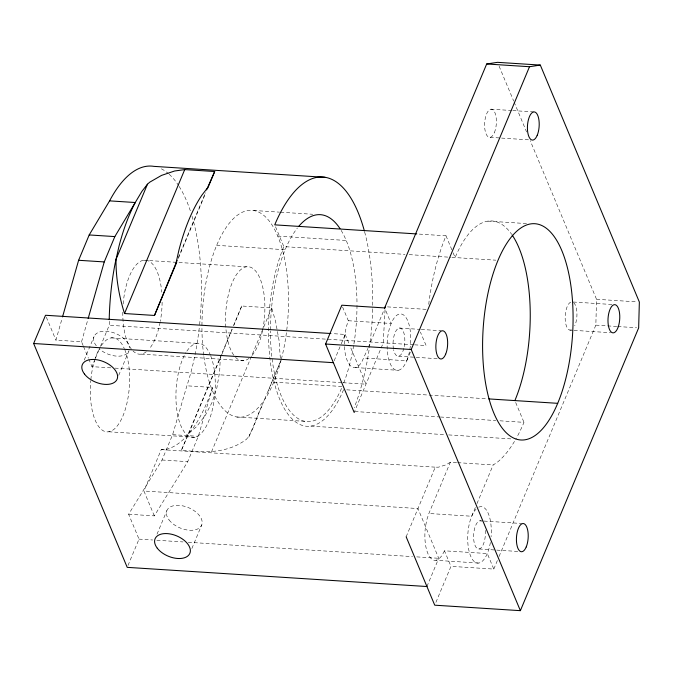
<?xml version="1.0" encoding="UTF-8"?>
<svg xmlns="http://www.w3.org/2000/svg" width="673" height="673" viewBox="0 0 673 673"><rect width="100%" height="100%" fill="white"/><g stroke="black" fill="none" stroke-linecap="round" stroke-linejoin="round"><path stroke-width="0.5" stroke-dasharray="3.37 2.52" d="M499.055 556.504L595.841 325.135L596.53 299.292L530.24 140.674M221.03 356.396L220.248 358.288L219.684 371.647L216.883 387.732L212.071 402.395L205.315 415.384L196.752 426.463L188.81 433.437L181.533 449.943C203.667 453.114 227.726 453.484 246.453 439.301C254.201 429.879 256.337 416.41 262.125 405.6M268.207 391.021L280.187 362.116L280.313 359.214M385.04 309.765L383.248 342.894L354.166 412.423M428.751 304.339L429.08 301.252A141.364 58.433 -86.3 0 1 446.006 235.811L416.772 233.935M83.149 345.611L81.551 341.783L55.926 340.143L62.244 317.9M81.551 341.783L87.869 319.54M127.996 565.471L139.025 539.115L128.627 514.239L162.033 460.004L172.633 434.665L186.884 385.814A141.364 58.433 -86.3 0 0 199.368 326.901M128.627 514.239L154.319 515.888L187.725 461.644L198.316 436.314L212.575 387.463L186.884 385.814M342.582 307.023L348.32 320.735L346.292 326.859L344.929 333.825L344.34 341.177A28.274 11.685 -86.3 0 0 358.44 366.137L361.351 362.89L367.963 348.37M456.614 462.603L450.346 462.2L428.886 513.499L426.859 519.615L425.496 526.589A28.274 11.685 -86.3 0 0 435.927 560.323L478.747 563.057M280.355 358.246L279.009 340.151L275.602 321.509L271.715 307.923L241.742 306.005L233.699 325.614M232.151 329.391L221.812 354.494M84.243 360.063L94.094 336.534M110.776 367.853L91.949 366.65L95.162 358.953M95.566 357.994L99.999 347.403M100.403 346.444L109.253 325.269L109.253 319.625M118.717 375.341L128.955 350.869A18.844 10.995 22.7 0 1 99.293 348.967M178.404 257.389L205.004 193.799M178.328 258.457L205.812 192.764M154.319 515.888L143.921 491.012L161.234 449.631L164.38 449.648A141.364 58.433 -86.3 0 0 187.203 435.507L194.329 426.312A141.364 58.433 -86.3 0 0 212.575 387.463M181.533 449.943L232.042 329.19M233.657 325.328L241.742 306.005M188.81 433.437L220.248 358.288M157.019 534.169L166.862 510.639M211.499 451.861L271.715 307.923M191.881 548.503L201.723 524.974M248.749 437.273L280.187 362.116M334.161 360.795L340.866 344.769M341.261 343.827L345.19 334.439L331.57 333.564M368.367 347.403L384.157 309.647M410.345 352.156L406.728 360.787L363.908 358.044M406.147 536.785L435.271 467.163L438.417 467.18L446.132 464.807L450.346 462.2M426.934 586.528L438.746 558.287L417.958 508.544L143.921 491.012M475.348 507.526L471.706 516.241L428.886 513.499M476.964 503.656L493.166 464.934L496.607 462.805A141.364 58.433 -86.3 0 0 516.368 438.123M435.919 602.343L450.977 566.355L444.474 550.808L487.294 553.543L493.797 569.089L450.977 566.355M493.797 569.089L497.44 560.382M444.474 550.808L441.917 555.654L439.006 558.901L435.927 560.323M413.567 344.761L109.253 325.269M414.61 344.828L426.11 345.535L420.389 332.016M490.861 109.177L511.749 110.515M512.792 110.582L533.681 111.92M490.112 137.351L500.552 138.015M501.595 138.083L528.751 139.824M487.875 221.106L526.513 223.579M253.586 210.489L279.531 212.146M280.574 212.214L312.752 214.275M277.697 236.08L346.208 240.463M275.526 226.742L283.838 246.612L404.978 254.36M409.159 254.63L450.927 257.305M451.97 257.372L495.833 260.173M216.622 245.342L285.133 249.725M143.702 260.224L246.469 266.794M596.53 299.292L637.264 301.891M573.261 302.017L612.943 304.558M387.463 306.88L426.102 309.353M595.841 325.135L616.729 326.472M617.772 326.54L636.574 327.743M569.888 330.098L573.026 330.3M574.069 330.367L610.621 332.706M348.32 320.735L391.139 323.477L385.402 309.765M393.486 349.169A14.133 5.847 -86.3 0 1 399.308 328.045L420.196 329.383M421.239 329.45L441.084 330.721M398.559 356.219L437.198 358.684M111.213 337.88L196.853 343.365M355.361 367.559L398.18 370.301M141.195 354.116L243.963 360.686M114.957 368.123L341.926 382.643M342.969 382.71L365.977 384.182L350.406 346.923M273.802 382.138L342.313 386.521A103.667 42.853 -86.3 0 1 295.834 417.016A103.667 42.853 -86.3 0 1 270.445 330.897M346.746 389.827L487.732 398.853M354.797 411.531L439.385 416.94M440.428 417.008L495.782 420.549M499.955 420.81L523.981 422.35A141.364 58.433 -86.3 0 1 516.872 437.223M236.846 416.991L305.349 421.374M310.842 426.102L444.517 434.649M448.689 434.918L511.354 438.922M172.633 434.665L198.316 436.314M108.715 431.772L194.346 437.257M457.657 462.662L493.166 464.934M161.234 449.631L435.271 467.163M162.033 460.004L187.725 461.644M479.874 520.809L483.012 521.011M484.055 521.079L521.651 523.485M479.126 548.975L517.764 551.448M139.025 539.115L152.645 539.99M156.843 540.259L183.039 541.933M188.28 542.27L412.549 556.613M416.738 556.882L438.746 558.287M499.114 66.206L513.667 101.026M514.071 101.993L526.597 131.975M446.006 235.811L452.736 251.895M453.131 252.838L455.108 257.574A108.378 44.805 -86.3 0 1 511.673 234.322M515.669 402.479L523.981 422.35M345.19 334.439L350.002 345.964M83.553 346.561L88.348 358.044M88.743 359.003L91.949 366.65M46.328 317.185L55.926 340.143M101.236 345.661A47.118 19.475 -86.3 0 1 124.303 348.538M124.732 349.531A47.118 19.475 -86.3 0 1 114.881 428.516A47.118 19.475 -86.3 0 1 90.754 380.624M90.847 379.597A47.118 19.475 -86.3 0 1 94.405 360.989M94.7 360.03A47.118 19.475 -86.3 0 1 100.227 347.234M123.151 303.994A47.118 19.475 -86.3 0 1 142.415 260.518A47.118 19.475 -86.3 0 1 161.739 292.141M162.117 302.16A47.118 19.475 -86.3 0 1 160.292 321.4M160.107 322.384A47.118 19.475 -86.3 0 1 149.154 349.001M146.319 351.743A47.118 19.475 -86.3 0 1 133.018 350.97M131.555 349.312A47.118 19.475 -86.3 0 1 122.797 311.162M186.867 351.138A47.118 19.475 -86.3 0 1 210.363 355.008M210.699 355.824A47.118 19.475 -86.3 0 1 207.292 424.293A47.118 19.475 -86.3 0 1 179.111 420.76A47.118 19.475 -86.3 0 1 185.866 352.711M201.942 325.48A103.667 42.853 -86.3 0 1 257.809 211.717A103.667 42.853 -86.3 0 1 281.474 358.776M281.238 359.71A103.667 42.853 -86.3 0 1 238.94 417.21A103.667 42.853 -86.3 0 1 203.826 356.253M203.692 355.226A103.667 42.853 -86.3 0 1 201.942 326.514M233.783 355.184A47.118 19.475 -86.3 0 1 228.685 293.47A47.118 19.475 -86.3 0 1 255.084 270.386A47.118 19.475 -86.3 0 1 262.672 329.93M262.47 330.889A47.118 19.475 -86.3 0 1 251.921 355.58M249.086 358.314A47.118 19.475 -86.3 0 1 234.313 355.882M341.118 230.359A103.667 42.853 -86.3 0 1 356.993 304.314M356.993 305.349A103.667 42.853 -86.3 0 1 353.813 344.618M353.645 345.619A103.667 42.853 -86.3 0 1 343.449 383.711M270.453 329.863A103.667 42.853 -86.3 0 1 297.382 228.021M161.327 168.814A141.364 58.433 -86.3 0 1 168.46 173.634M169.15 174.24A141.364 58.433 -86.3 0 1 178.572 185.529M179.127 186.387A141.364 58.433 -86.3 0 1 190.838 212.374M192.024 216.21A141.364 58.433 -86.3 0 1 199.477 325.883M364.648 231.958A141.364 58.433 -86.3 0 1 372.64 308.167M372.615 309.193A141.364 58.433 -86.3 0 1 354.225 407.645M96.323 345.855A18.844 10.995 22.7 0 1 106.326 331.259A18.844 10.995 22.7 0 1 129.409 347.975M343.609 389.633A108.378 44.805 -86.3 0 1 279.758 399.316A108.378 44.805 -86.3 0 1 283.838 246.612M399.308 328.045A14.133 5.847 -86.3 0 1 404.044 347.562M403.842 348.404A14.133 5.847 -86.3 0 1 393.646 349.952M573.674 302.69A14.133 5.847 -86.3 0 1 574.734 325.841M571.427 329.879A14.133 5.847 -86.3 0 1 565.169 318.699A14.133 5.847 -86.3 0 1 570.679 302.169M485.283 530.383A14.133 5.847 -86.3 0 1 479.639 548.848A14.133 5.847 -86.3 0 1 473.666 534.555A14.133 5.847 -86.3 0 1 481.388 521.053M478.705 507.198A28.274 11.685 -86.3 0 1 491.08 536.793M490.373 542.505A28.274 11.685 -86.3 0 1 470.755 556.352A28.274 11.685 -86.3 0 1 475.979 509.234M169.091 519.968A18.844 10.995 22.7 0 0 200.074 527.371A18.844 10.995 22.7 0 0 183.704 506.079A18.844 10.995 22.7 0 0 169.091 519.968M494.386 132.589A14.133 5.847 -86.3 0 0 492.375 109.43A14.133 5.847 -86.3 0 0 484.703 127.769A14.133 5.847 -86.3 0 0 494.386 132.589M406.728 360.787A28.274 11.685 -86.3 0 0 402.706 314.459A28.274 11.685 -86.3 0 0 387.362 351.146A28.274 11.685 -86.3 0 0 406.728 360.787"/><path stroke-width="1.01" d="M147.48 184.175L116.034 259.332C115.764 277.697 119.037 296.036 124.513 313.534L154.487 315.452L175.981 263.168L178.968 249.961A141.364 58.433 -86.3 0 1 201.9 195.145L207.419 188.011L214.695 171.514L184.722 169.596L174.559 171.009L161.52 175.401L149.776 182.156L147.48 184.175L141.953 191.309L114.839 236.585L104.248 261.923L88.155 318.531M62.53 316.89L78.615 260.283L89.198 234.944L109.581 200.874A141.364 58.433 -86.3 0 1 153.865 166.366L325.135 177.327M124.513 313.534L184.722 169.596M175.981 263.168L177.192 260.283M206.611 189.937L207.419 188.011M154.487 315.452L176.713 262.319M207.831 187.935L214.695 171.514M354.166 412.423L325.581 344.029L341.825 305.197L384.636 307.931L486.688 63.977L497.498 62.337L540.31 65.079L639.35 302.026L638.66 327.877L520.372 610.663L434.733 605.187L406.147 536.785M384.561 308.68L385.368 306.745M520.372 610.663L411.211 349.506L529.508 66.72L540.31 65.079M426.934 586.528L127.214 567.356L33.65 343.508L45.528 315.267L330.519 333.497M486.688 63.977L529.508 66.72M109.581 200.874L135.273 202.514A141.364 58.433 -86.3 0 0 119.02 246.125L115.176 263.168A141.364 58.433 -86.3 0 0 109.253 317.74L109.253 319.625M416.772 233.935L274.735 224.849A141.364 58.433 -86.3 0 1 364.387 230.99M89.198 234.944L114.839 236.585M78.615 260.283L104.248 261.923M325.581 344.029L411.211 349.506M33.65 343.508L333.371 362.68M488.775 398.912L557.698 403.329A108.378 44.805 -86.3 0 0 542.278 225.749A108.378 44.805 -86.3 0 0 483.458 366.381A108.378 44.805 -86.3 0 0 557.698 403.329M298.56 226.574A103.667 42.853 -86.3 0 1 340.008 228.61M512.203 235.087A108.378 44.805 -86.3 0 1 514.879 400.586M157.28 548.209A18.844 10.995 22.7 0 0 188.263 555.612A18.844 10.995 22.7 0 0 171.893 534.32A18.844 10.995 22.7 0 0 157.28 548.209M84.512 374.095A18.844 10.995 22.7 0 0 115.495 381.507A18.844 10.995 22.7 0 0 99.124 360.206A18.844 10.995 22.7 0 0 84.512 374.095M526.219 546.956A14.133 5.847 -86.3 0 0 524.208 523.796A14.133 5.847 -86.3 0 0 516.528 542.135A14.133 5.847 -86.3 0 0 526.219 546.956M445.652 354.2A14.133 5.847 -86.3 0 0 443.642 331.04A14.133 5.847 -86.3 0 0 435.961 349.38A14.133 5.847 -86.3 0 0 445.652 354.2M618.302 326.674A14.133 5.847 -86.3 0 0 615.038 304.684A14.133 5.847 -86.3 0 0 608.283 324.933A14.133 5.847 -86.3 0 0 618.302 326.674M537.205 135.332A14.133 5.847 -86.3 0 0 535.195 112.172A14.133 5.847 -86.3 0 0 527.523 130.512A14.133 5.847 -86.3 0 0 537.205 135.332"/></g></svg>
